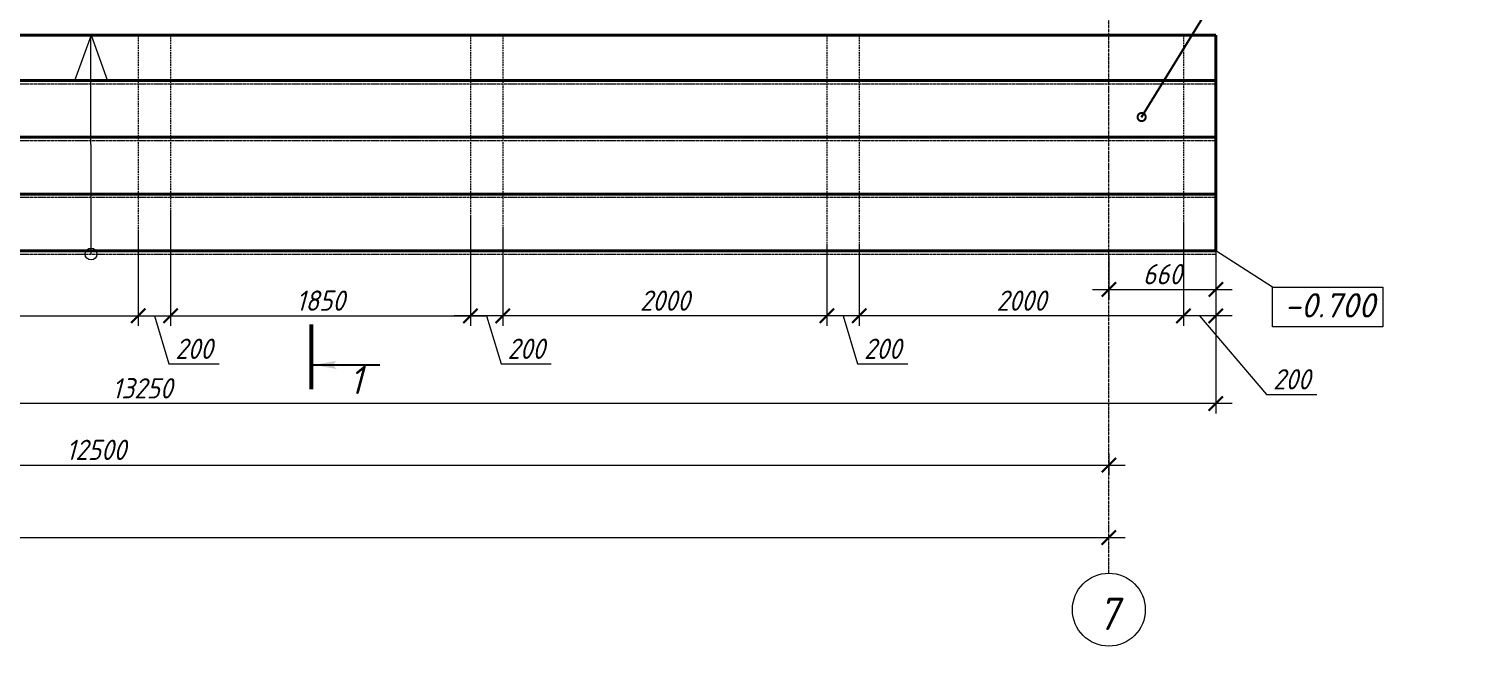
# Model space of a CAD drawing. Header units: millimetres. Extents: x 504091 to 2165846, y 135022 to 442887.
# Drawn here: x 1044380 to 1053269, y 251404 to 255211 of the extents above; entities that cross this region are included whole.
import ezdxf
from ezdxf import colors
from ezdxf.entities.mleader import LeaderData, LeaderLine
from ezdxf.math import Vec2, Vec3

# ---------------------------------------------------------------- set-up
doc = ezdxf.new("R2010")
doc.units = ezdxf.units.MM
for name, pattern in [('( Dashed )', [0.75, 0.5, -0.25]), ('ADSK_Линия сетки', [25, 20, -2.5, 0, -2.5]), ('осеваяX2', [4, 2.5, -0.5, 0.5, -0.5])]:
    doc.linetypes.add(name, pattern=pattern)
doc.layers.get('Defpoints').update_dxf_attribs({"color": 255})
doc.layers.add('PS_Обозначения', color=7, linetype='Continuous')
for name, color, linetype, lineweight in [('Аннотация', 7, 'Continuous', 9), ('Лестницы', 7, 'Continuous', 18), ('Монолит тонкий', 204, 'Continuous', 9), ('Оси', 165, 'осеваяX2', 13), ('отметки', 7, 'Continuous', 20), ('Размер', 7, 'Continuous', 13), ('размеры', 7, 'Continuous', 9), ('Размеры КР', 164, 'Continuous', 9), ('Узлы', 7, 'Continuous', 18)]:
    doc.layers.add(name, color=color, linetype=linetype, lineweight=lineweight)
doc.styles.add('GOST 2.304_new', font='isocpeur.ttf', dxfattribs={"width": 0.9, "oblique": 15})
doc.dimstyles.new('SPDS 1_50', dxfattribs={"dimscale": 50, "dimtxt": 2.5, "dimasz": 1.77, "dimexe": 1.25, "dimexo": 0.625, "dimtad": 1, "dimdec": 0, "dimrnd": 0.001, "dimzin": 9, "dimtxsty": 'GOST 2.304_new', "dimblk": 'ARCHTICK', "dimcen": 2.5, "dimdle": 2, "dimclrt": 256, "dimadec": 0, "dimazin": 2, "dimtfac": 0.75, "dimtdec": 0, "dimtmove": 1, "dimatfit": 3, "dimfxl": 0, "dimtolj": 1, "dimlwd": 9, "dimlwe": 9, "dimarcsym": 0})

# ---------------------------------------------------------------- blocks, each defined once
blk = doc.blocks.new('_ArchTick')
at = {"color": 0, "linetype": 'ByBlock', "const_width": 0.15}
blk.add_lwpolyline([(-0.5, -0.5), (0.5, 0.5)], dxfattribs=at)
blk = doc.blocks.new('*D1604')
at = {"layer": 'Defpoints', "color": 0, "lineweight": 20, "transparency": 16777216}
for p in [(1030644.9, 252073.8), (1051044.9, 252073.8), (1051044.9, 252073.8)]:
    blk.add_point(p, dxfattribs=at)
at = {"layer": 'размеры', "color": 0, "lineweight": 9, "transparency": 16777216}
for p, q in [((1030644.9, 252105.1), (1030644.9, 252136.3)), ((1051044.9, 252105.1), (1051044.9, 252136.3)), ((1030544.9, 252073.8), (1051144.9, 252073.8))]:
    blk.add_line(p, q, dxfattribs=at)
at = {"layer": 'размеры', "color": 0, "lineweight": 9, "transparency": 16777216, "xscale": 88.5, "yscale": 88.5, "zscale": 88.5, "rotation": 180}
blk.add_blockref('_ArchTick', (1030644.9, 252073.8), dxfattribs=at)
at = {"layer": 'размеры', "color": 0, "lineweight": 9, "transparency": 16777216, "xscale": 88.5, "yscale": 88.5, "zscale": 88.5}
blk.add_blockref('_ArchTick', (1051044.9, 252073.8), dxfattribs=at)
at = {"layer": 'размеры', "lineweight": 20, "transparency": 16777216, "insert": (1040844.9, 252167.6), "char_height": 125, "width": 145.965, "attachment_point": 5, "style": 'GOST 2.304_new'}
blk.add_mtext('\\A1;20400', dxfattribs=at)
blk = doc.blocks.new('*D1606')
at = {"layer": 'Defpoints', "color": 0, "lineweight": 20, "transparency": 16777216}
for p in [(1038544.9, 252620.8), (1051044.9, 252620.8), (1051044.9, 252520.8)]:
    blk.add_point(p, dxfattribs=at)
at = {"layer": 'Размеры КР', "color": 0, "lineweight": 9, "transparency": 16777216}
for p, q in [((1038544.9, 252589.5), (1038544.9, 252458.3)), ((1051044.9, 252589.5), (1051044.9, 252458.3)), ((1038444.9, 252520.8), (1051144.9, 252520.8))]:
    blk.add_line(p, q, dxfattribs=at)
at = {"layer": 'Размеры КР', "color": 0, "lineweight": 9, "transparency": 16777216, "xscale": 88.5, "yscale": 88.5, "zscale": 88.5, "rotation": 180}
blk.add_blockref('_ArchTick', (1038544.9, 252520.8), dxfattribs=at)
at = {"layer": 'Размеры КР', "color": 0, "lineweight": 9, "transparency": 16777216, "xscale": 88.5, "yscale": 88.5, "zscale": 88.5}
blk.add_blockref('_ArchTick', (1051044.9, 252520.8), dxfattribs=at)
at = {"layer": 'Размеры КР', "lineweight": 20, "transparency": 16777216, "insert": (1044794.9, 252614.6), "char_height": 125, "width": 145.965, "attachment_point": 5, "style": 'GOST 2.304_new'}
blk.add_mtext('\\A1;12500', dxfattribs=at)
blk = doc.blocks.new('*D1607')
at = {"layer": 'Defpoints', "color": 0, "lineweight": 20, "transparency": 16777216}
for p in [(1030644.9, 252073.8), (1051044.9, 252073.8), (1051044.9, 252073.8)]:
    blk.add_point(p, dxfattribs=at)
at = {"layer": 'Размеры КР', "color": 0, "lineweight": 9, "transparency": 16777216}
for p, q in [((1030644.9, 252105.1), (1030644.9, 252136.3)), ((1051044.9, 252105.1), (1051044.9, 252136.3)), ((1030544.9, 252073.8), (1051144.9, 252073.8))]:
    blk.add_line(p, q, dxfattribs=at)
at = {"layer": 'Размеры КР', "color": 0, "lineweight": 9, "transparency": 16777216, "xscale": 88.5, "yscale": 88.5, "zscale": 88.5, "rotation": 180}
blk.add_blockref('_ArchTick', (1030644.9, 252073.8), dxfattribs=at)
at = {"layer": 'Размеры КР', "color": 0, "lineweight": 9, "transparency": 16777216, "xscale": 88.5, "yscale": 88.5, "zscale": 88.5}
blk.add_blockref('_ArchTick', (1051044.9, 252073.8), dxfattribs=at)
at = {"layer": 'Размеры КР', "lineweight": 20, "transparency": 16777216, "insert": (1040844.9, 252167.6), "char_height": 125, "width": 145.965, "attachment_point": 5, "style": 'GOST 2.304_new'}
blk.add_mtext('\\A1;20400', dxfattribs=at)
blk = doc.blocks.new('*D1629')
at = {"layer": 'Defpoints', "color": 0, "lineweight": 20, "transparency": 16777216}
for p in [(1051704.9, 253878.6), (1051044.9, 253842.4), (1051704.9, 253604.2)]:
    blk.add_point(p, dxfattribs=at)
at = {"layer": 'Размеры КР', "color": 0, "lineweight": 9, "transparency": 16777216}
for p, q in [((1051044.9, 253811.2), (1051044.9, 253541.7)), ((1051704.9, 253847.3), (1051704.9, 253541.7)), ((1050944.9, 253604.2), (1051804.9, 253604.2))]:
    blk.add_line(p, q, dxfattribs=at)
at = {"layer": 'Размеры КР', "color": 0, "lineweight": 9, "transparency": 16777216, "xscale": 88.5, "yscale": 88.5, "zscale": 88.5, "rotation": 180}
blk.add_blockref('_ArchTick', (1051044.9, 253604.2), dxfattribs=at)
at = {"layer": 'Размеры КР', "color": 0, "lineweight": 9, "transparency": 16777216, "xscale": 88.5, "yscale": 88.5, "zscale": 88.5}
blk.add_blockref('_ArchTick', (1051704.9, 253604.2), dxfattribs=at)
at = {"layer": 'Размеры КР', "lineweight": 20, "transparency": 16777216, "insert": (1051374.9, 253697.9), "char_height": 125, "attachment_point": 5, "style": 'GOST 2.304_new'}
blk.add_mtext('\\A1;660', dxfattribs=at)
blk = doc.blocks.new('*D1630')
at = {"layer": 'Defpoints', "color": 0, "lineweight": 20, "transparency": 16777216}
for p in [(1038454.9, 254479.1), (1051704.9, 254072.5), (1038454.9, 252900.4)]:
    blk.add_point(p, dxfattribs=at)
at = {"layer": 'Размеры КР', "color": 0, "lineweight": 9, "transparency": 16777216}
for p, q in [((1038454.9, 254447.9), (1038454.9, 252837.9)), ((1051704.9, 254041.3), (1051704.9, 252837.9)), ((1051804.9, 252900.4), (1038354.9, 252900.4))]:
    blk.add_line(p, q, dxfattribs=at)
at = {"layer": 'Размеры КР', "color": 0, "lineweight": 9, "transparency": 16777216, "xscale": 88.5, "yscale": 88.5, "zscale": 88.5, "rotation": 180}
blk.add_blockref('_ArchTick', (1038454.9, 252900.4), dxfattribs=at)
at = {"layer": 'Размеры КР', "color": 0, "lineweight": 9, "transparency": 16777216, "xscale": 88.5, "yscale": 88.5, "zscale": 88.5}
blk.add_blockref('_ArchTick', (1051704.9, 252900.4), dxfattribs=at)
at = {"layer": 'Размеры КР', "lineweight": 20, "transparency": 16777216, "insert": (1045079.9, 252994.2), "char_height": 125, "attachment_point": 5, "style": 'GOST 2.304_new'}
blk.add_mtext('\\A1;13250', dxfattribs=at)
blk = doc.blocks.new('_DotSmall')
at = {"color": 0, "linetype": 'ByBlock', "lineweight": 35, "const_width": 0.5}
blk.add_lwpolyline([(-0.0625, 0, 1), (0.0625, 0, 1)], format="xyb", close=True, dxfattribs=at)
blk = doc.blocks.new('*D1738')
at = {"layer": 'Defpoints', "color": 0, "lineweight": 20, "transparency": 16777216}
for p in [(1051504.9, 254051), (1051704.9, 254051), (1051504.9, 253441.2)]:
    blk.add_point(p, dxfattribs=at)
at = {"layer": 'Размеры КР', "color": 0, "lineweight": 9, "transparency": 16777216}
for p, q in [((1051504.9, 254019.8), (1051504.9, 253378.7)), ((1051704.9, 254019.8), (1051704.9, 253378.7)), ((1051804.9, 253441.2), (1051404.9, 253441.2)), ((1051604.9, 253441.2), (1052018.2, 252956)), ((1052018.2, 252956), (1052328, 252956))]:
    blk.add_line(p, q, dxfattribs=at)
at = {"layer": 'Размеры КР', "color": 0, "lineweight": 9, "transparency": 16777216, "xscale": 88.5, "yscale": 88.5, "zscale": 88.5, "rotation": 180}
blk.add_blockref('_ArchTick', (1051504.9, 253441.2), dxfattribs=at)
at = {"layer": 'Размеры КР', "color": 0, "lineweight": 9, "transparency": 16777216, "xscale": 88.5, "yscale": 88.5, "zscale": 88.5}
blk.add_blockref('_ArchTick', (1051704.9, 253441.2), dxfattribs=at)
at = {"layer": 'Размеры КР', "lineweight": 20, "transparency": 16777216, "insert": (1052173.1, 253049.8), "char_height": 125, "attachment_point": 5, "style": 'GOST 2.304_new'}
blk.add_mtext('\\A1;200', dxfattribs=at)
blk = doc.blocks.new('*D1734')
at = {"layer": 'Defpoints', "color": 0, "lineweight": 20, "transparency": 16777216}
for p in [(1051504.9, 254051), (1049504.9, 253903.5), (1049504.9, 253441.2)]:
    blk.add_point(p, dxfattribs=at)
at = {"layer": 'Размеры КР', "color": 0, "lineweight": 9, "transparency": 16777216}
for p, q in [((1051504.9, 254019.8), (1051504.9, 253378.7)), ((1049504.9, 253872.2), (1049504.9, 253378.7)), ((1051604.9, 253441.2), (1049404.9, 253441.2))]:
    blk.add_line(p, q, dxfattribs=at)
at = {"layer": 'Размеры КР', "color": 0, "lineweight": 9, "transparency": 16777216, "xscale": 88.5, "yscale": 88.5, "zscale": 88.5, "rotation": 180}
blk.add_blockref('_ArchTick', (1049504.9, 253441.2), dxfattribs=at)
at = {"layer": 'Размеры КР', "color": 0, "lineweight": 9, "transparency": 16777216, "xscale": 88.5, "yscale": 88.5, "zscale": 88.5}
blk.add_blockref('_ArchTick', (1051504.9, 253441.2), dxfattribs=at)
at = {"layer": 'Размеры КР', "lineweight": 20, "transparency": 16777216, "insert": (1050504.9, 253535), "char_height": 125, "attachment_point": 5, "style": 'GOST 2.304_new'}
blk.add_mtext('\\A1;2000', dxfattribs=at)
blk = doc.blocks.new('*D1735')
at = {"layer": 'Defpoints', "color": 0, "lineweight": 20, "transparency": 16777216}
for p in [(1049304.9, 253903.5), (1049504.9, 253903.5), (1049304.9, 253441.2)]:
    blk.add_point(p, dxfattribs=at)
at = {"layer": 'Размеры КР', "color": 0, "lineweight": 9, "transparency": 16777216}
for p, q in [((1049304.9, 253872.2), (1049304.9, 253378.7)), ((1049504.9, 253872.2), (1049504.9, 253378.7)), ((1049604.9, 253441.2), (1049204.9, 253441.2)), ((1049404.9, 253441.2), (1049494, 253144.3)), ((1049494, 253144.3), (1049803.7, 253144.3))]:
    blk.add_line(p, q, dxfattribs=at)
at = {"layer": 'Размеры КР', "color": 0, "lineweight": 9, "transparency": 16777216, "xscale": 88.5, "yscale": 88.5, "zscale": 88.5, "rotation": 180}
blk.add_blockref('_ArchTick', (1049304.9, 253441.2), dxfattribs=at)
at = {"layer": 'Размеры КР', "color": 0, "lineweight": 9, "transparency": 16777216, "xscale": 88.5, "yscale": 88.5, "zscale": 88.5}
blk.add_blockref('_ArchTick', (1049504.9, 253441.2), dxfattribs=at)
at = {"layer": 'Размеры КР', "lineweight": 20, "transparency": 16777216, "insert": (1049648.9, 253238.1), "char_height": 125, "attachment_point": 5, "style": 'GOST 2.304_new'}
blk.add_mtext('\\A1;200', dxfattribs=at)
blk = doc.blocks.new('*D1736')
at = {"layer": 'Defpoints', "color": 0, "lineweight": 20, "transparency": 16777216}
for p in [(1047304.9, 254012.4), (1049304.9, 253903.5), (1047304.9, 253441.2)]:
    blk.add_point(p, dxfattribs=at)
at = {"layer": 'Размеры КР', "color": 0, "lineweight": 9, "transparency": 16777216}
for p, q in [((1047304.9, 253981.2), (1047304.9, 253378.7)), ((1049304.9, 253872.2), (1049304.9, 253378.7)), ((1049404.9, 253441.2), (1047204.9, 253441.2))]:
    blk.add_line(p, q, dxfattribs=at)
at = {"layer": 'Размеры КР', "color": 0, "lineweight": 9, "transparency": 16777216, "xscale": 88.5, "yscale": 88.5, "zscale": 88.5, "rotation": 180}
blk.add_blockref('_ArchTick', (1047304.9, 253441.2), dxfattribs=at)
at = {"layer": 'Размеры КР', "color": 0, "lineweight": 9, "transparency": 16777216, "xscale": 88.5, "yscale": 88.5, "zscale": 88.5}
blk.add_blockref('_ArchTick', (1049304.9, 253441.2), dxfattribs=at)
at = {"layer": 'Размеры КР', "lineweight": 20, "transparency": 16777216, "insert": (1048304.9, 253535), "char_height": 125, "attachment_point": 5, "style": 'GOST 2.304_new'}
blk.add_mtext('\\A1;2000', dxfattribs=at)
blk = doc.blocks.new('*D1737')
at = {"layer": 'Defpoints', "color": 0, "lineweight": 20, "transparency": 16777216}
for p in [(1047104.9, 254000.6), (1047304.9, 254012.4), (1047104.9, 253441.2)]:
    blk.add_point(p, dxfattribs=at)
at = {"layer": 'Размеры КР', "color": 0, "lineweight": 9, "transparency": 16777216}
for p, q in [((1047104.9, 253969.4), (1047104.9, 253378.7)), ((1047304.9, 253981.2), (1047304.9, 253378.7)), ((1047404.9, 253441.2), (1047004.9, 253441.2)), ((1047204.9, 253441.2), (1047294, 253144.3)), ((1047294, 253144.3), (1047603.7, 253144.3))]:
    blk.add_line(p, q, dxfattribs=at)
at = {"layer": 'Размеры КР', "color": 0, "lineweight": 9, "transparency": 16777216, "xscale": 88.5, "yscale": 88.5, "zscale": 88.5, "rotation": 180}
blk.add_blockref('_ArchTick', (1047104.9, 253441.2), dxfattribs=at)
at = {"layer": 'Размеры КР', "color": 0, "lineweight": 9, "transparency": 16777216, "xscale": 88.5, "yscale": 88.5, "zscale": 88.5}
blk.add_blockref('_ArchTick', (1047304.9, 253441.2), dxfattribs=at)
at = {"layer": 'Размеры КР', "lineweight": 20, "transparency": 16777216, "insert": (1047448.9, 253238.1), "char_height": 125, "attachment_point": 5, "style": 'GOST 2.304_new'}
blk.add_mtext('\\A1;200', dxfattribs=at)
blk = doc.blocks.new('*D1739')
at = {"layer": 'Defpoints', "color": 0, "lineweight": 20, "transparency": 16777216}
for p in [(1043054.9, 254000.6), (1045054.9, 254000.6), (1045054.9, 253441.2)]:
    blk.add_point(p, dxfattribs=at)
at = {"layer": 'Размеры КР', "color": 0, "lineweight": 9, "transparency": 16777216}
for p, q in [((1043054.9, 253969.4), (1043054.9, 253378.7)), ((1045054.9, 253969.4), (1045054.9, 253378.7)), ((1042954.9, 253441.2), (1045154.9, 253441.2))]:
    blk.add_line(p, q, dxfattribs=at)
at = {"layer": 'Размеры КР', "color": 0, "lineweight": 9, "transparency": 16777216, "xscale": 88.5, "yscale": 88.5, "zscale": 88.5, "rotation": 180}
blk.add_blockref('_ArchTick', (1043054.9, 253441.2), dxfattribs=at)
at = {"layer": 'Размеры КР', "color": 0, "lineweight": 9, "transparency": 16777216, "xscale": 88.5, "yscale": 88.5, "zscale": 88.5}
blk.add_blockref('_ArchTick', (1045054.9, 253441.2), dxfattribs=at)
at = {"layer": 'Размеры КР', "lineweight": 20, "transparency": 16777216, "insert": (1044054.9, 253535), "char_height": 125, "attachment_point": 5, "style": 'GOST 2.304_new'}
blk.add_mtext('\\A1;2000', dxfattribs=at)
blk = doc.blocks.new('*D1740')
at = {"layer": 'Defpoints', "color": 0, "lineweight": 20, "transparency": 16777216}
for p in [(1045254.9, 254117.7), (1045054.9, 254000.6), (1045254.9, 253441.2)]:
    blk.add_point(p, dxfattribs=at)
at = {"layer": 'Размеры КР', "color": 0, "lineweight": 9, "transparency": 16777216}
for p, q in [((1045254.9, 254086.5), (1045254.9, 253378.7)), ((1045054.9, 253969.4), (1045054.9, 253378.7)), ((1044954.9, 253441.2), (1045354.9, 253441.2)), ((1045154.9, 253441.2), (1045244, 253144.3)), ((1045244, 253144.3), (1045553.7, 253144.3))]:
    blk.add_line(p, q, dxfattribs=at)
at = {"layer": 'Размеры КР', "color": 0, "lineweight": 9, "transparency": 16777216, "xscale": 88.5, "yscale": 88.5, "zscale": 88.5, "rotation": 180}
blk.add_blockref('_ArchTick', (1045054.9, 253441.2), dxfattribs=at)
at = {"layer": 'Размеры КР', "color": 0, "lineweight": 9, "transparency": 16777216, "xscale": 88.5, "yscale": 88.5, "zscale": 88.5}
blk.add_blockref('_ArchTick', (1045254.9, 253441.2), dxfattribs=at)
at = {"layer": 'Размеры КР', "lineweight": 20, "transparency": 16777216, "insert": (1045398.9, 253238.1), "char_height": 125, "attachment_point": 5, "style": 'GOST 2.304_new'}
blk.add_mtext('\\A1;200', dxfattribs=at)
blk = doc.blocks.new('*D1741')
at = {"layer": 'Defpoints', "color": 0, "lineweight": 20, "transparency": 16777216}
for p in [(1045254.9, 254117.7), (1047104.9, 254080.5), (1047104.9, 253441.2)]:
    blk.add_point(p, dxfattribs=at)
at = {"layer": 'Размеры КР', "color": 0, "lineweight": 9, "transparency": 16777216}
for p, q in [((1045254.9, 254086.5), (1045254.9, 253378.7)), ((1047104.9, 254049.3), (1047104.9, 253378.7)), ((1045154.9, 253441.2), (1047204.9, 253441.2))]:
    blk.add_line(p, q, dxfattribs=at)
at = {"layer": 'Размеры КР', "color": 0, "lineweight": 9, "transparency": 16777216, "xscale": 88.5, "yscale": 88.5, "zscale": 88.5, "rotation": 180}
blk.add_blockref('_ArchTick', (1045254.9, 253441.2), dxfattribs=at)
at = {"layer": 'Размеры КР', "color": 0, "lineweight": 9, "transparency": 16777216, "xscale": 88.5, "yscale": 88.5, "zscale": 88.5}
blk.add_blockref('_ArchTick', (1047104.9, 253441.2), dxfattribs=at)
at = {"layer": 'Размеры КР', "lineweight": 20, "transparency": 16777216, "insert": (1046179.9, 253535), "char_height": 125, "attachment_point": 5, "style": 'GOST 2.304_new'}
blk.add_mtext('\\A1;1850', dxfattribs=at)

msp = doc.modelspace()

# ---------------------------------------------------------------- hatches: boundary and pattern name
at = {"layer": 'PS_Обозначения', "ltscale": 50}
msp.add_hatch(color=256, dxfattribs=at).paths.add_polyline_path([(1046135.5349, 253138.3919), (1046285.5349, 253111.9919, -0.839099631), (1046285.5349, 253164.7919)], flags=0)

# ---------------------------------------------------------------- linework, layer by layer
msp.add_lwpolyline([(1046123.0349, 253388.3919, 25, 25, 0), (1046123.0349, 252988.3919, 0, 0, 0)], format="xyseb", dxfattribs=at)
msp.add_lwpolyline([(1046135.5349, 253138.3919), (1046545.426, 253138.3919)], dxfattribs=at)
at = {"layer": 'Аннотация', "lineweight": 20}
for q in [(1044661.1467, 254890.5181), (1044866.3588, 254890.5181)]:
    msp.add_line((1044763.7528, 255172.4259), q, dxfattribs=at)
msp.add_lwpolyline([(1052054.5904, 253617.4349), (1052735.0893, 253617.4349), (1052735.0893, 253372.6764), (1052054.5904, 253372.6764)], close=True, dxfattribs=at)
at = {"layer": 'Лестницы', "color": 5, "linetype": '( Dashed )', "lineweight": 9, "ltscale": 20}
for p, q in [((1045054.9417, 255172.781), (1045054.9417, 253842.4259)), ((1045254.9417, 255172.781), (1045254.9417, 253842.4259)), ((1047104.9417, 255172.781), (1047104.9417, 253842.4259)), ((1047304.9417, 255172.781), (1047304.9417, 253842.4259)), ((1049304.9417, 255172.781), (1049304.9417, 253842.4259)), ((1049504.9417, 255172.781), (1049504.9417, 253842.4259)), ((1051504.9417, 255172.781), (1051504.9417, 253842.4259))]:
    msp.add_line(p, q, dxfattribs=at)
at = {"layer": 'Лестницы', "color": 5, "linetype": '( Dashed )', "lineweight": 9, "ltscale": 10}
for p, q in [((1038454.9417, 254872.4259), (1051704.9417, 254872.4259)), ((1038454.9417, 254522.4259), (1051704.9417, 254522.4259)), ((1038454.9417, 254522.4259), (1051704.9417, 254522.4259)), ((1038454.9417, 254172.4259), (1051704.9417, 254172.4259)), ((1038454.9417, 254172.4259), (1051704.9417, 254172.4259)), ((1038454.9417, 253822.4259), (1051704.9417, 253822.4259))]:
    msp.add_line(p, q, dxfattribs=at)
at = {"layer": 'Монолит тонкий', "lineweight": 40, "ltscale": 100}
for p, q in [((1051704.9417, 255172.781), (1038454.9417, 255172.781)), ((1051704.9417, 255172.781), (1051704.9417, 253842.4259)), ((1038454.9417, 254892.4259), (1051704.9417, 254892.4259)), ((1038454.9417, 254542.4259), (1051704.9417, 254542.4259)), ((1038454.9417, 254192.4259), (1051704.9417, 254192.4259)), ((1038454.9417, 253842.4259), (1051704.9417, 253842.4259))]:
    msp.add_line(p, q, dxfattribs=at)
at = {"layer": 'Оси', "linetype": 'ADSK_Линия сетки'}
msp.add_line((1051044.9086, 251853.8083), (1051044.9086, 262437.2211), dxfattribs=at)
at = {"layer": 'Размеры КР', "lineweight": 20}
for p, q in [((1051704.9417, 253842.4259), (1051704.9417, 253822.4259)), ((1052054.5904, 253617.4349), (1051704.9417, 253842.4259))]:
    msp.add_line(p, q, dxfattribs=at)
for centre, radius in [((1044763.7444, 253822.4263), 36.6406), ((1051044.9086, 251628.8083), 225)]:
    msp.add_circle(centre, radius, dxfattribs=at)
at = {"layer": 'Узлы'}
msp.add_line((1044763.7444, 253822.4259), (1044763.5181, 255171.781), dxfattribs=at)

# ---------------------------------------------------------------- texts
at = {"layer": 'PS_Обозначения', "style": 'GOST 2.304_new', "oblique": 15, "width": 0.9}
msp.add_text('1', height=175, dxfattribs=at).set_placement((1046358.2742, 252958.5913))
at = {"layer": 'Оси', "insert": (1051037.6986, 251603.2324), "char_height": 200, "width": 245.7, "attachment_point": 5, "line_spacing_factor": 1.022766, "style": 'GOST 2.304_new'}
msp.add_mtext('\\pt51.428,102.858,154.286,205.714,257.142,308.572,360,411.428,462.858,514.286,565.714,617.142,668.572,720,771.428,822.858,874.286,925.714,977.142,1028.572,1080,1131.428,1182.858,1234.286,1285.714,1337.142,1388.572,1440,1491.428,1542.858,1594.286,1645.714;7', dxfattribs=at)
at = {"layer": 'отметки', "lineweight": 20, "insert": (1052127.337, 253580.9441), "char_height": 150, "width": 771.616927, "attachment_point": 1, "line_spacing_factor": 1.022761, "style": 'GOST 2.304_new'}
msp.add_mtext('{\\W1;-0.700}', dxfattribs=at)

# ---------------------------------------------------------------- dimensions: what is measured, and where the dimension line sits
at = {"layer": 'размеры', "lineweight": 20}
dim = msp.add_linear_dim(base=(1051044.9086, 252073.8292), p1=(1030644.9086, 252073.8292), p2=(1051044.9086, 252073.8292), dimstyle='SPDS 1_50', dxfattribs=at)
dim.commit()
dim.dimension.update_dxf_attribs({"geometry": '*D1604', "text_midpoint": (1040844.9086, 252167.5792)})
at = {"layer": 'Размеры КР', "lineweight": 20}
for base, p1, p2, picture, middle in [((1038454.9417, 252900.4441), (1051704.9417, 254072.5108), (1038454.9417, 254479.1212), '*D1630', (1045079.9417, 252994.1941)), ((1045254.9417, 253441.2088), (1045054.9417, 254000.6445), (1045254.9417, 254117.7443), '*D1740', (1045275.2542, 253238.0838)), ((1047104.9417, 253441.2088), (1045254.9417, 254117.7443), (1047104.9417, 254080.5045), '*D1741', (1046179.9417, 253534.9588)), ((1045054.9417, 253441.2088), (1043054.9417, 254000.6445), (1045054.9417, 254000.6445), '*D1739', (1044054.9417, 253534.9588)), ((1051704.9417, 253604.1814), (1051044.9086, 253842.4259), (1051704.9417, 253878.5513), '*D1629', (1051374.9252, 253697.9314)), ((1051044.9086, 252520.8039), (1038544.9086, 252620.7888), (1051044.9086, 252620.7888), '*D1606', (1044794.9086, 252614.5539)), ((1051044.9086, 252073.8292), (1030644.9086, 252073.8292), (1051044.9086, 252073.8292), '*D1607', (1040844.9086, 252167.5792))]:
    dim = msp.add_linear_dim(base=base, p1=p1, p2=p2, dimstyle='SPDS 1_50', dxfattribs=at)
    dim.commit()
    dim.dimension.update_dxf_attribs({"geometry": picture, "text_midpoint": middle})
for base, p1, p2, picture, middle in [((1049504.9417, 253441.2088), (1051504.9417, 254051.0332), (1049504.9417, 253903.4957), '*D1734', (1050504.9417, 253534.9588)), ((1047104.9417, 253441.2088), (1047304.9417, 254012.4344), (1047104.9417, 254000.6445), '*D1737', (1047325.2542, 253238.0838)), ((1047304.9417, 253441.2088), (1049304.9417, 253903.4957), (1047304.9417, 254012.4344), '*D1736', (1048304.9417, 253534.9588)), ((1049304.9417, 253441.2088), (1049504.9417, 253903.4957), (1049304.9417, 253903.4957), '*D1735', (1049525.2542, 253238.0838))]:
    dim = msp.add_linear_dim(base=base, p1=p1, p2=p2, angle=180, dimstyle='SPDS 1_50', dxfattribs=at)
    dim.commit()
    dim.dimension.update_dxf_attribs({"geometry": picture, "text_midpoint": middle})
dim = msp.add_linear_dim(base=(1051504.9417, 253441.2088), p1=(1051704.9417, 254051.0332), p2=(1051504.9417, 254051.0332), angle=180, dimstyle='SPDS 1_50', dxfattribs=at)
dim.commit()
dim.dimension.update_dxf_attribs({"geometry": '*D1738', "text_midpoint": (1052049.4647, 252956.0273), "dimtype": 160})

# ---------------------------------------------------------------- leaders
at = {"layer": 'Размер', "ltscale": 20}
ml = msp.add_multileader_mtext('Standard', dxfattribs=at)
ml.set_content('\\A1;Проектируемые ступени', color=256, style='GOST 2.304_new')
ml.set_leader_properties()
ml.set_arrow_properties(name='DOTSMALL')
ml.build(insert=Vec2(0, 0))
ml.multileader.update_dxf_attribs({"text_left_attachment_type": 6, "text_right_attachment_type": 6, "dogleg_length": 1, "arrow_head_size": 100})
ctx = ml.context
ctx.base_point, ctx.char_height, ctx.arrow_head_size, ctx.landing_gap_size, ctx.plane_origin = Vec3(1051969.0749, 255809.3398), 125, 100, 0, Vec3(1032531.279, 401348.931)
ctx.left_attachment, ctx.right_attachment, ctx.text_align_type = 6, 6, 1
notes = []
notes.append((ctx, [(1, (1, 1, 0), (1051949.0749, 255809.3398), (1, 0), 20, [(0, [(1051247.3898, 254667.0739)], 0, [])])]))
ctx.mtext.insert, ctx.mtext.rotation, ctx.mtext.width, ctx.mtext.alignment, ctx.mtext.flow_direction = Vec3(1052514.5718, 255971.8398), 6.283185307, 1286.674802, 2, 5
for ctx, leaders in notes:
    for number, flags, end, landing, length, lines in leaders:
        leader = LeaderData()
        leader.index, (leader.has_last_leader_line, leader.has_dogleg_vector, leader.attachment_direction) = number, flags
        leader.last_leader_point, leader.dogleg_vector, leader.dogleg_length = Vec3(end), Vec3(landing), length
        for number, points, colour, breaks in lines:
            line = LeaderLine()
            line.index, line.vertices, line.color, line.breaks = number, Vec3.list(points), colors.encode_raw_color(colour), breaks
            leader.lines.append(line)
        ctx.leaders.append(leader)

doc.saveas('drawing.dxf')
